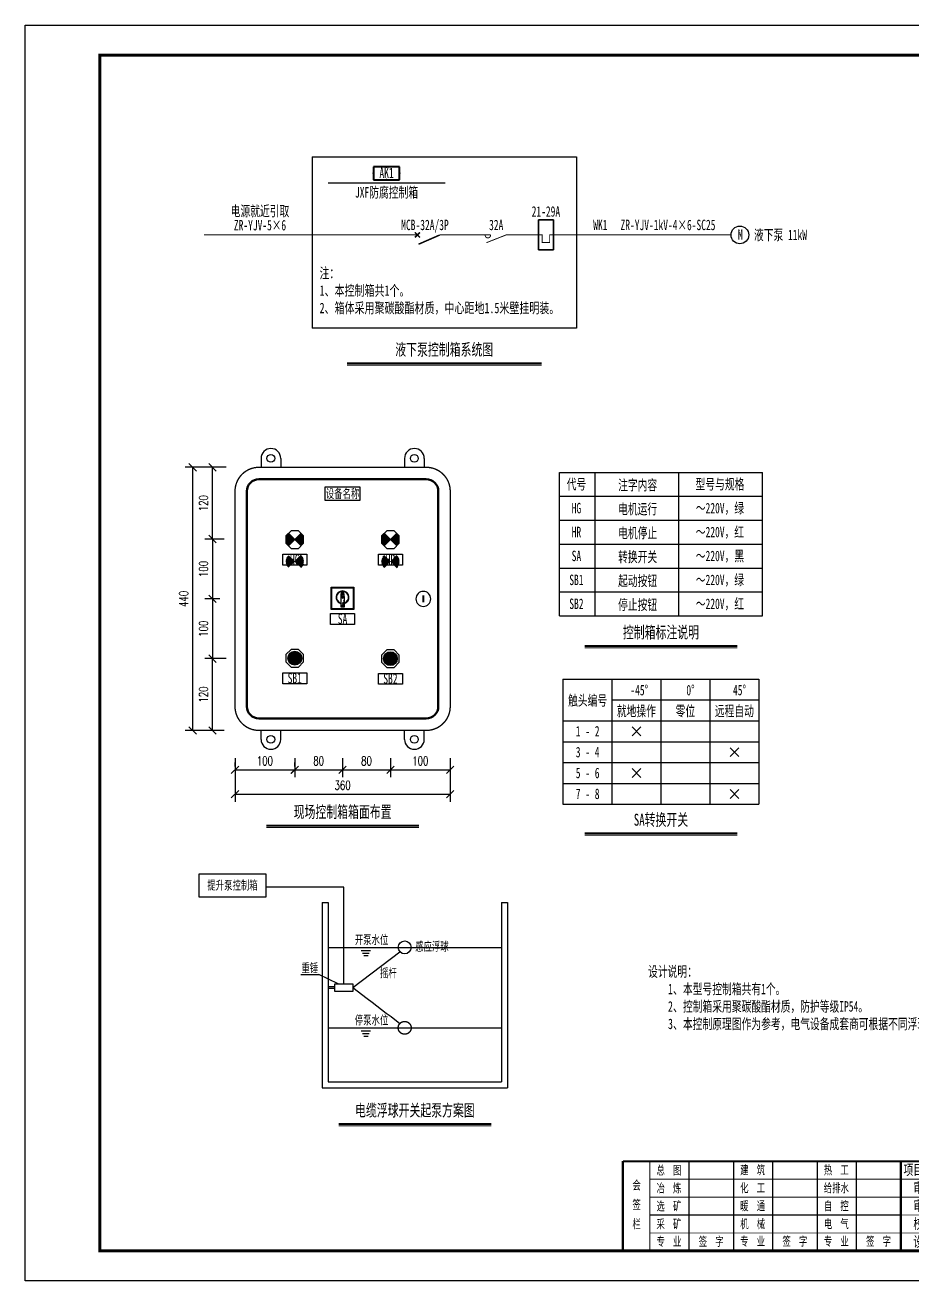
# Model space of a CAD drawing. Header units: millimetres. Extents: x 401220 to 2750366, y -101310 to 943175.
# Drawn here: x 1109105 to 1138805, y 11312 to 53312 of the extents above; entities that cross this region are included whole.
import ezdxf
from ezdxf.enums import TextEntityAlignment as Align

# ---------------------------------------------------------------- set-up
doc = ezdxf.new("R2010")
doc.units = ezdxf.units.MM
doc.linetypes.add('事故照明', pattern=[800, 600, 0, -200, 0])
doc.linetypes.add('常规', pattern=[20, 10, 0, 10])
for name, color, linetype in [('1', 7, 'Continuous'), ('4', 1, 'Continuous'), ('动力平面导线层', 3, '常规'), ('动力平面设备层', 1, 'Continuous'), ('图框', 7, 'Continuous'), ('文字', 7, 'Continuous'), ('标注-照明', 7, 'Continuous'), ('照明平面导线层', 3, 'Continuous'), ('照明平面设备层', 1, 'Continuous'), ('电气-接地设计-接地线', 3, '接地线'), ('高低压系统', 4, 'Continuous')]:
    doc.layers.add(name, color=color, linetype=linetype)
for name, color, linetype, lineweight in [('CAXA0层', 7, 'Continuous', 25), ('SW', 8, 'Continuous', 20), ('TEXT', 4, 'Continuous', 0)]:
    doc.layers.add(name, color=color, linetype=linetype, lineweight=lineweight)
doc.styles.add('DIM_FONT', font='txt.shx', dxfattribs={"width": 0.7, "bigfont": 'hzdx.shx'})
doc.styles.add('HZ', font='simsun.ttf', dxfattribs={"width": 0.75})
doc.styles.add('标准', font='NSimSun.ttf', dxfattribs={"width": 0.667})
doc.linetypes.add('接地线', pattern='A,500,[136,EESLTYPE.shx,S=100,R=0,X=0,Y=0],500,-200,60,-200', length=1460)
doc.dimstyles.new('副本 DIM20', dxfattribs={"dimtxt": 300, "dimasz": 2, "dimexe": 250, "dimexo": 300, "dimgap": 150, "dimtad": 1, "dimdec": 0, "dimlfac": 0.05, "dimzin": 0, "dimdsep": 46, "dimtxsty": 'DIM_FONT', "dimblk1": '_DIMX', "dimblk2": '_DIMX', "dimsah": 1, "dimcen": 0, "dimclrd": 3, "dimclre": 3, "dimclrt": 7, "dimadec": 0, "dimazin": 0, "dimtfac": 1, "dimtdec": 0, "dimtix": 1, "dimtmove": 2, "dimatfit": 3, "dimldrblk": '_DIMX', "dimfxl": 250, "dimtolj": 1, "dimtzin": 0, "dimarcsym": 0})

# ---------------------------------------------------------------- blocks, each defined once
blk = doc.blocks.new('_Oblique')
at = {"color": 0, "linetype": 'ByBlock', "lineweight": -2}
blk.add_line((-0.5, -0.5), (0.5, 0.5), dxfattribs=at)
blk = doc.blocks.new('*D156')
at = {"layer": '1', "color": 3, "linetype": 'ByBlock', "lineweight": -2, "transparency": 16777216}
for p, q in [((1115446, 38523), (1114459, 38523)), ((1114709, 38523), (1114709, 29723)), ((1115446, 29723), (1114459, 29723))]:
    blk.add_line(p, q, dxfattribs=at)
at = {"layer": 'Defpoints', "color": 0, "linetype": 'ByBlock', "transparency": 16777216}
for p in [(1115746, 38523), (1114709, 29723), (1115746, 29723)]:
    blk.add_point(p, dxfattribs=at)
at = {"layer": '1', "color": 3, "linetype": 'ByBlock', "lineweight": -2, "transparency": 16777216, "xscale": 250, "yscale": 250, "zscale": 250}
for p, rotation in [((1114709, 38523), 90), ((1114709, 29723), 270)]:
    blk.add_blockref('_Oblique', p, dxfattribs=dict(at, rotation=rotation))
at = {"layer": '1', "color": 7, "linetype": 'ByBlock', "transparency": 16777216, "insert": (1114409, 34123), "char_height": 300, "attachment_point": 5, "rotation": 90, "style": 'DIM_FONT'}
blk.add_mtext('\\A1;440', dxfattribs=at)
blk = doc.blocks.new('_DIMX')
blk.add_line((-150, 0), (150, 0))
at = {"const_width": 50}
blk.add_lwpolyline([(-70, -70), (70, 70)], dxfattribs=at)
blk = doc.blocks.new('*D157')
at = {"layer": '1', "color": 3, "linetype": 'ByBlock', "lineweight": -2, "transparency": 16777216}
for p, q in [((1115827, 32123), (1115123, 32123)), ((1115373, 29723), (1115373, 32123)), ((1115769, 29723), (1115123, 29723))]:
    blk.add_line(p, q, dxfattribs=at)
at = {"layer": 'Defpoints', "color": 0, "linetype": 'ByBlock', "transparency": 16777216}
for p in [(1115373, 32123), (1116127, 32123), (1116069, 29723)]:
    blk.add_point(p, dxfattribs=at)
at = {"layer": '1', "color": 3, "linetype": 'ByBlock', "lineweight": -2, "transparency": 16777216, "xscale": 250, "yscale": 250, "zscale": 250}
for p, rotation in [((1115373, 32123), 90), ((1115373, 29723), 270)]:
    blk.add_blockref('_Oblique', p, dxfattribs=dict(at, rotation=rotation))
at = {"layer": '1', "color": 7, "linetype": 'ByBlock', "transparency": 16777216, "insert": (1115073, 30923), "char_height": 300, "attachment_point": 5, "rotation": 90, "style": 'DIM_FONT'}
blk.add_mtext('\\A1;120', dxfattribs=at)
blk = doc.blocks.new('*D158')
at = {"layer": '1', "color": 3, "linetype": 'ByBlock', "lineweight": -2, "transparency": 16777216}
for p, q in [((1115552, 34123), (1115123, 34123)), ((1115373, 34123), (1115373, 32123)), ((1115614, 32123), (1115123, 32123))]:
    blk.add_line(p, q, dxfattribs=at)
at = {"layer": 'Defpoints', "color": 0, "linetype": 'ByBlock', "transparency": 16777216}
for p in [(1115852, 34123), (1115373, 32123), (1115914, 32123)]:
    blk.add_point(p, dxfattribs=at)
at = {"layer": '1', "color": 3, "linetype": 'ByBlock', "lineweight": -2, "transparency": 16777216, "xscale": 250, "yscale": 250, "zscale": 250}
for p, rotation in [((1115373, 34123), 90), ((1115373, 32123), 270)]:
    blk.add_blockref('_Oblique', p, dxfattribs=dict(at, rotation=rotation))
at = {"layer": '1', "color": 7, "linetype": 'ByBlock', "transparency": 16777216, "insert": (1115073, 33123), "char_height": 300, "attachment_point": 5, "rotation": 90, "style": 'DIM_FONT'}
blk.add_mtext('\\A1;100', dxfattribs=at)
blk = doc.blocks.new('*D159')
at = {"layer": '1', "color": 3, "linetype": 'ByBlock', "lineweight": -2, "transparency": 16777216}
for p, q in [((1115552, 36123), (1115123, 36123)), ((1115373, 36123), (1115373, 34123)), ((1115614, 34123), (1115123, 34123))]:
    blk.add_line(p, q, dxfattribs=at)
at = {"layer": 'Defpoints', "color": 0, "linetype": 'ByBlock', "transparency": 16777216}
for p in [(1115852, 36123), (1115373, 34123), (1115914, 34123)]:
    blk.add_point(p, dxfattribs=at)
at = {"layer": '1', "color": 3, "linetype": 'ByBlock', "lineweight": -2, "transparency": 16777216, "xscale": 250, "yscale": 250, "zscale": 250}
for p, rotation in [((1115373, 36123), 90), ((1115373, 34123), 270)]:
    blk.add_blockref('_Oblique', p, dxfattribs=dict(at, rotation=rotation))
at = {"layer": '1', "color": 7, "linetype": 'ByBlock', "transparency": 16777216, "insert": (1115073, 35123), "char_height": 300, "attachment_point": 5, "rotation": 90, "style": 'DIM_FONT'}
blk.add_mtext('\\A1;100', dxfattribs=at)
blk = doc.blocks.new('*D160')
at = {"layer": '1', "color": 3, "linetype": 'ByBlock', "lineweight": -2, "transparency": 16777216}
for p, q in [((1115827, 38523), (1115123, 38523)), ((1115373, 36123), (1115373, 38523)), ((1115769, 36123), (1115123, 36123))]:
    blk.add_line(p, q, dxfattribs=at)
at = {"layer": 'Defpoints', "color": 0, "linetype": 'ByBlock', "transparency": 16777216}
for p in [(1115373, 38523), (1116127, 38523), (1116069, 36123)]:
    blk.add_point(p, dxfattribs=at)
at = {"layer": '1', "color": 3, "linetype": 'ByBlock', "lineweight": -2, "transparency": 16777216, "xscale": 250, "yscale": 250, "zscale": 250}
for p, rotation in [((1115373, 38523), 90), ((1115373, 36123), 270)]:
    blk.add_blockref('_Oblique', p, dxfattribs=dict(at, rotation=rotation))
at = {"layer": '1', "color": 7, "linetype": 'ByBlock', "transparency": 16777216, "insert": (1115073, 37323), "char_height": 300, "attachment_point": 5, "rotation": 90, "style": 'DIM_FONT'}
blk.add_mtext('\\A1;120', dxfattribs=at)
blk = doc.blocks.new('*D161')
at = {"layer": '1', "color": 3, "linetype": 'ByBlock', "lineweight": -2, "transparency": 16777216}
for p, q in [((1119726, 28800), (1119726, 28154)), ((1121327, 28800), (1121327, 28154)), ((1119726, 28404), (1121327, 28404))]:
    blk.add_line(p, q, dxfattribs=at)
at = {"layer": 'Defpoints', "color": 0, "linetype": 'ByBlock', "transparency": 16777216}
for p in [(1119726, 29100), (1121327, 29100), (1121327, 28404)]:
    blk.add_point(p, dxfattribs=at)
at = {"layer": '1', "color": 3, "linetype": 'ByBlock', "lineweight": -2, "transparency": 16777216, "xscale": 250, "yscale": 250, "zscale": 250, "rotation": 180}
blk.add_blockref('_Oblique', (1119726, 28404), dxfattribs=at)
at = {"layer": '1', "color": 3, "linetype": 'ByBlock', "lineweight": -2, "transparency": 16777216, "xscale": 250, "yscale": 250, "zscale": 250}
blk.add_blockref('_Oblique', (1121327, 28404), dxfattribs=at)
at = {"layer": '1', "color": 7, "linetype": 'ByBlock', "transparency": 16777216, "insert": (1120527, 28704), "char_height": 300, "attachment_point": 5, "style": 'DIM_FONT'}
blk.add_mtext('\\A1;80', dxfattribs=at)
blk = doc.blocks.new('*D162')
at = {"layer": '1', "color": 3, "linetype": 'ByBlock', "lineweight": -2, "transparency": 16777216}
for p, q in [((1121327, 28800), (1121327, 28154)), ((1123327, 28800), (1123327, 28154)), ((1121327, 28404), (1123327, 28404))]:
    blk.add_line(p, q, dxfattribs=at)
at = {"layer": 'Defpoints', "color": 0, "linetype": 'ByBlock', "transparency": 16777216}
for p in [(1121327, 29100), (1123327, 29100), (1123327, 28404)]:
    blk.add_point(p, dxfattribs=at)
at = {"layer": '1', "color": 3, "linetype": 'ByBlock', "lineweight": -2, "transparency": 16777216, "xscale": 250, "yscale": 250, "zscale": 250, "rotation": 180}
blk.add_blockref('_Oblique', (1121327, 28404), dxfattribs=at)
at = {"layer": '1', "color": 3, "linetype": 'ByBlock', "lineweight": -2, "transparency": 16777216, "xscale": 250, "yscale": 250, "zscale": 250}
blk.add_blockref('_Oblique', (1123327, 28404), dxfattribs=at)
at = {"layer": '1', "color": 7, "linetype": 'ByBlock', "transparency": 16777216, "insert": (1122327, 28704), "char_height": 300, "attachment_point": 5, "style": 'DIM_FONT'}
blk.add_mtext('\\A1;100', dxfattribs=at)
blk = doc.blocks.new('*D163')
at = {"layer": '1', "color": 3, "linetype": 'ByBlock', "lineweight": -2, "transparency": 16777216}
for p, q in [((1116127, 28800), (1116127, 27339)), ((1123327, 28800), (1123327, 27339)), ((1116127, 27589), (1123327, 27589))]:
    blk.add_line(p, q, dxfattribs=at)
at = {"layer": 'Defpoints', "color": 0, "linetype": 'ByBlock', "transparency": 16777216}
for p in [(1116127, 29100), (1123327, 29100), (1123327, 27589)]:
    blk.add_point(p, dxfattribs=at)
at = {"layer": '1', "color": 3, "linetype": 'ByBlock', "lineweight": -2, "transparency": 16777216, "xscale": 250, "yscale": 250, "zscale": 250, "rotation": 180}
blk.add_blockref('_Oblique', (1116127, 27589), dxfattribs=at)
at = {"layer": '1', "color": 3, "linetype": 'ByBlock', "lineweight": -2, "transparency": 16777216, "xscale": 250, "yscale": 250, "zscale": 250}
blk.add_blockref('_Oblique', (1123327, 27589), dxfattribs=at)
at = {"layer": '1', "color": 7, "linetype": 'ByBlock', "transparency": 16777216, "insert": (1119727, 27889), "char_height": 300, "attachment_point": 5, "style": 'DIM_FONT'}
blk.add_mtext('\\A1;360', dxfattribs=at)
blk = doc.blocks.new('*D164')
at = {"layer": '1', "color": 3, "linetype": 'ByBlock', "lineweight": -2, "transparency": 16777216}
for p, q in [((1116127, 28516), (1116127, 28654)), ((1118127, 28516), (1118127, 28654)), ((1116127, 28404), (1118127, 28404))]:
    blk.add_line(p, q, dxfattribs=at)
at = {"layer": 'Defpoints', "color": 0, "linetype": 'ByBlock', "transparency": 16777216}
for p in [(1116127, 28216), (1118127, 28404), (1118127, 28216)]:
    blk.add_point(p, dxfattribs=at)
at = {"layer": '1', "color": 3, "linetype": 'ByBlock', "lineweight": -2, "transparency": 16777216, "xscale": 250, "yscale": 250, "zscale": 250, "rotation": 180}
blk.add_blockref('_Oblique', (1116127, 28404), dxfattribs=at)
at = {"layer": '1', "color": 3, "linetype": 'ByBlock', "lineweight": -2, "transparency": 16777216, "xscale": 250, "yscale": 250, "zscale": 250}
blk.add_blockref('_Oblique', (1118127, 28404), dxfattribs=at)
at = {"layer": '1', "color": 7, "linetype": 'ByBlock', "transparency": 16777216, "insert": (1117127, 28704), "char_height": 300, "attachment_point": 5, "style": 'DIM_FONT'}
blk.add_mtext('\\A1;100', dxfattribs=at)
blk = doc.blocks.new('*D165')
at = {"layer": '1', "color": 3, "linetype": 'ByBlock', "lineweight": -2, "transparency": 16777216}
for p, q in [((1118125, 28800), (1118125, 28154)), ((1119726, 28800), (1119726, 28154)), ((1118125, 28404), (1119726, 28404))]:
    blk.add_line(p, q, dxfattribs=at)
at = {"layer": 'Defpoints', "color": 0, "linetype": 'ByBlock', "transparency": 16777216}
for p in [(1118125, 29100), (1119726, 29100), (1119726, 28404)]:
    blk.add_point(p, dxfattribs=at)
at = {"layer": '1', "color": 3, "linetype": 'ByBlock', "lineweight": -2, "transparency": 16777216, "xscale": 250, "yscale": 250, "zscale": 250, "rotation": 180}
blk.add_blockref('_Oblique', (1118125, 28404), dxfattribs=at)
at = {"layer": '1', "color": 3, "linetype": 'ByBlock', "lineweight": -2, "transparency": 16777216, "xscale": 250, "yscale": 250, "zscale": 250}
blk.add_blockref('_Oblique', (1119726, 28404), dxfattribs=at)
at = {"layer": '1', "color": 7, "linetype": 'ByBlock', "transparency": 16777216, "insert": (1118925, 28704), "char_height": 300, "attachment_point": 5, "style": 'DIM_FONT'}
blk.add_mtext('\\A1;80', dxfattribs=at)
blk = doc.blocks.new('PLA1')
at = {"color": 0, "linetype": 'ByBlock', "lineweight": -2}
for p, q in [((-500, 500), (-500, 0)), ((500, 500), (-500, 500)), ((500, 0), (500, 500)), ((-500, 0), (500, 0))]:
    blk.add_line(p, q, dxfattribs=at)
for p in [(0, 500), (-500, 250), (0, 0), (500, 250)]:
    blk.add_point(p, dxfattribs=at)
blk = doc.blocks.new('JJH')
at = {"color": 3, "linetype": '常规', "lineweight": 35}
for p, q in [((-500, -500), (-500, 0)), ((500, 0), (-500, 0)), ((500, -500), (500, 0)), ((-500, -500), (500, -500))]:
    blk.add_line(p, q, dxfattribs=at)
at = {"color": 3, "linetype": '常规', "lineweight": 35, "const_width": 30}
blk.add_lwpolyline([(0, 100), (0, -125), (-250, -125), (-250, -375), (0, -375), (0, -600)], dxfattribs=at)
blk = doc.blocks.new('GGF')
at = {"layer": '照明平面导线层', "color": 3, "linetype": '常规', "lineweight": 25, "ltscale": 2, "const_width": 30}
for points in [[(0, 0), (0, -365)], [(0, -1065), (-261, -402)], [(0, -365), (0, -544)], [(0, -1065), (0, -1429)]]:
    blk.add_lwpolyline(points, dxfattribs=at)
blk.add_lwpolyline([(0, -544, -1.122007), (0, -365, -1.343832)], format="xyb", dxfattribs=at)
blk = doc.blocks.new('DYDQ0201')
at = {"color": 0}
for points, const_width in [([(0, 0), (0, -3.75)], 0.3), ([(0, -11.25), (-3.11, -4.12)], 0.5), ([(0.86, -4.61), (-0.86, -2.89)], 0.5), ([(-0.86, -4.61), (0.86, -2.89)], 0.5), ([(0, -11.25), (0, -15)], 0.3)]:
    blk.add_lwpolyline(points, dxfattribs=dict(at, const_width=const_width))
blk = doc.blocks.new('3')
at = {"layer": 'TEXT', "color": 7, "lineweight": 25, "style": 'HZ', "width": 0.75}
for s, height, p in [('铜陵有色设计研究院有限责任公司', 400, (221501, 249018)), ('Tongling Nonferrous Design and Research Institute Co.,Ltd.', 200, (221613, 248659))]:
    blk.add_text(s, height=height, dxfattribs=at).set_placement(p)
blk = doc.blocks.new('铜陵有色图签02')
at = {"layer": '图框', "linetype": 'Continuous', "lineweight": 50}
for p, q in [((-38401, 3003), (-38401, 1)), ((-29100, 3001), (-29100, 0))]:
    blk.add_line(p, q, dxfattribs=at)
at = {"layer": '图框', "color": 7, "linetype": 'Continuous', "lineweight": 25}
for p, q in [((-36201, 3010), (-36201, 9)), ((-34701, 3010), (-34701, 9)), ((-33401, 3017), (-33401, 16)), ((-31901, 3017), (-31901, 16)), ((-30601, 3017), (-30601, 16)), ((-29100, 1201), (-37501, 1201))]:
    blk.add_line(p, q, dxfattribs=at)
at = {"layer": '图框', "color": 7, "linetype": 'Continuous', "lineweight": 35}
for p, q in [((-27300, 3001), (-27300, 1)), ((-21600, 1197), (-21600, -3)), ((-17100, 1200), (-17100, 0)), ((-15450, 0), (-15450, 1200)), ((-14550, 1200), (-14550, 0)), ((-12000, 1201), (-12000, 1)), ((-6900, 1202), (-6900, 2))]:
    blk.add_line(p, q, dxfattribs=at)
at = {"layer": '图框', "lineweight": 25}
blk.add_line((-17723, 1830), (-13223, 1830), dxfattribs=at)
at = {"layer": '图框', "lineweight": 70, "const_width": 70}
blk.add_lwpolyline([(-17980, 3001), (0, 3001), (-38401, 3001)], dxfattribs=at)
at = {"layer": '图框', "color": 7, "linetype": 'Continuous', "lineweight": 25, "const_width": 25}
for points in [[(-37501, 3000), (-37501, 0)], [(-25800, 3001), (-25800, 1)], [(-24300, 3001), (-24300, 1)], [(-23100, 2401), (-37501, 2401)], [(-23100, 1801), (-37501, 1801)], [(-23100, 1201), (-29100, 1201)], [(-602, 943), (-932, 371), (-272, 371), (-602, 943)], [(-12900, 600), (-18000, 600), (-37501, 600)]]:
    blk.add_lwpolyline(points, dxfattribs=at)
at = {"layer": '图框', "linetype": 'Continuous', "lineweight": 50, "const_width": 50}
for points in [[(-23100, 3001), (-23100, 1)], [(-18000, 3000), (-18000, 0)]]:
    blk.add_lwpolyline(points, dxfattribs=at)
at = {"layer": '图框', "lineweight": 50, "const_width": 50}
for points in [[(-12900, 3001), (-12900, 1)], [(-7800, 3001), (-7800, 1)], [(0, 3000), (0, 0)], [(-23100, 1200), (0, 1200)]]:
    blk.add_lwpolyline(points, dxfattribs=at)
at = {"layer": '图框', "lineweight": 25, "const_width": 35}
blk.add_lwpolyline([(-17723, 1930), (-13223, 1930)], dxfattribs=at)
at = {"layer": '图框', "color": 7, "linetype": 'Continuous', "lineweight": 35, "const_width": 25}
blk.add_lwpolyline([(-1200, 1201), (-1200, 0)], dxfattribs=at)
at = {"layer": '图框', "linetype": 'Continuous', "lineweight": 70, "const_width": 70}
blk.add_lwpolyline([(-38401, 1), (0, 0)], dxfattribs=at)
at = {"layer": '图框', "lineweight": 25}
blk.add_blockref('3', (-228268, -246986), dxfattribs=at)
at = {"layer": 'TEXT', "color": 7, "lineweight": 25, "style": '标准', "width": 0.667}
for s, height, p in [('项目负责人', 350, (-28197, 2541)), ('总  图', 300, (-36862, 2555)), ('建  筑', 300, (-34062, 2562)), ('热  工', 300, (-31262, 2562)), ('会', 300, (-37942, 2054)), ('冶  炼', 300, (-36862, 1955)), ('化  工', 300, (-34062, 1962)), ('给排水', 300, (-31262, 1962)), ('审  定', 350, (-28197, 1941)), ('签', 300, (-37942, 1404)), ('选  矿', 300, (-36862, 1355)), ('暖  通', 300, (-34062, 1362)), ('自  控', 300, (-31262, 1362)), ('审  核', 350, (-28197, 1341)), ('栏', 300, (-37942, 754)), ('采  矿', 300, (-36862, 754)), ('机  械', 300, (-34062, 761)), ('电  气', 300, (-31262, 761)), ('校  对', 350, (-28197, 741)), ('项目编号', 350, (-22343, 730)), ('专业', 350, (-17559, 730)), ('比例', 350, (-15009, 730)), ('所属', 350, (-12438, 730)), ('图号', 350, (-7339, 495)), ('专  业', 300, (-36862, 170)), ('签  字', 300, (-35449, 170)), ('专  业', 300, (-34062, 177)), ('签  字', 300, (-32649, 177)), ('专  业', 300, (-31262, 177)), ('签  字', 300, (-29849, 177)), ('设  计', 350, (-28197, 139)), ('设计阶段', 350, (-22343, 130)), ('图幅', 350, (-17559, 130)), ('日期', 350, (-15009, 130)), ('图号', 350, (-12438, 130))]:
    blk.add_text(s, height=height, dxfattribs=at).set_placement(p, align=Align.CENTER)

msp = doc.modelspace()

# ---------------------------------------------------------------- hatches: boundary and pattern name
at = {"linetype": 'ByBlock', "lineweight": 25}
h = msp.add_hatch(dxfattribs=at)
h.set_pattern_fill('ANSI31', color=3, scale=184.8, style=0)
h.set_pattern_definition([(45, (553724.987, 38302), (-16.3341666, 16.3341666), [])])
h.paths.add_polyline_path([(1118127.3, 36107), (1117918.4, 36316.3, 0.1991281), (1117831.7, 36107, 0.1986966), (1117918.1, 35898.1)])
h.paths.add_polyline_path([(1118336.6, 36315.9), (1118127.3, 36107), (1118336.3, 35897.8, 0.1991281), (1118423, 36107, 0.1986966)])
h = msp.add_hatch(dxfattribs=at)
h.set_pattern_fill('ANSI31', color=1, scale=184.8, style=0)
h.set_pattern_definition([(45, (558314.84, 38302), (-16.3341666, 16.3341666), [])])
h.paths.add_polyline_path([(1121327.3, 36107), (1121118.4, 36316.3, 0.1991281), (1121031.7, 36107, 0.1986966), (1121118.1, 35898.1)])
h.paths.add_polyline_path([(1121536.6, 36315.9), (1121327.3, 36107), (1121536.3, 35897.8, 0.1991281), (1121623, 36107, 0.1986966)])
h = msp.add_hatch(dxfattribs=at)
h.set_pattern_fill('ANSI31', color=3, scale=184.8, style=0)
h.set_pattern_definition([(45, (553724.987, 37566.975), (-16.3341666, 16.3341666), [])])
h.paths.add_polyline_path([(1118127.3, 35372), (1117918.4, 35581.3, 0.1991281), (1117831.7, 35372, 0.1986966), (1117918.1, 35163.1)])
h.paths.add_polyline_path([(1118336.6, 35580.9), (1118127.3, 35372), (1118336.3, 35162.8, 0.1991281), (1118423, 35372, 0.1986966)])
h = msp.add_hatch(dxfattribs=at)
h.set_pattern_fill('ANSI31', color=1, scale=184.8, style=0)
h.set_pattern_definition([(45, (558314.84, 37566.975), (-16.3341666, 16.3341666), [])])
h.paths.add_polyline_path([(1121327.3, 35372), (1121118.4, 35581.3, 0.1991281), (1121031.7, 35372, 0.1986966), (1121118.1, 35163.1)])
h.paths.add_polyline_path([(1121536.6, 35580.9), (1121327.3, 35372), (1121536.3, 35162.8, 0.1991281), (1121623, 35372, 0.1986966)])
at = {"layer": '文字', "linetype": 'ByBlock', "ltscale": 0.2}
h = msp.add_hatch(dxfattribs=at)
h.set_pattern_fill('ANSI31', color=0, scale=308, style=0)
h.set_pattern_definition([(45, (-2244378.605, 1407110.807), (-27.22361108, 27.22361108), [])])
edge = h.paths.add_edge_path()
edge.add_line((1119786.9, 33859.4), (1119786.9, 34134.7))
edge.add_line((1119662.2, 34134.7), (1119662.2, 33859.4))
edge.add_arc((1118890.6, 34134.7), 896.4, 360, 366.23113)
edge.add_arc((1119306.4, 34180.1), 478.1, 6.23113, 14.76697)
edge.add_arc((1119565.3, 34248.4), 210.4, 14.76697, 32.47163)
edge.add_arc((1119724.6, 34349.8), 21.5, 32.47163, 90)
edge.add_arc((1119724.6, 34349.8), 21.5, 90, 147.52837)
edge.add_arc((1119883.9, 34248.4), 210.4, 147.52837, 165.23303)
edge.add_arc((1120142.8, 34180.1), 478.1, 165.23303, 173.76887)
edge.add_arc((1120558.6, 34134.7), 896.4, 173.76887, 180)
edge.add_line((1119662.2, 33859.4), (1119786.9, 33859.4))
at = {"layer": '电气-接地设计-接地线', "linetype": 'ByBlock', "ltscale": 0.2}
h = msp.add_hatch(color=3, dxfattribs=at)
edge = h.paths.add_edge_path()
edge.add_arc((1118127.3, 32138.1), 230.3, 0, 360)
h = msp.add_hatch(color=1, dxfattribs=at)
edge = h.paths.add_edge_path()
edge.add_arc((1121327.3, 32122.6), 230.3, 0, 360)

# ---------------------------------------------------------------- linework, layer by layer
at = {"color": 0, "lineweight": -3, "ltscale": 100}
for p, q in [((1118705.2, 48911.1), (1127550.1, 48911.1)), ((1118705.2, 48911.1), (1118705.2, 43172)), ((1127550.1, 48911.1), (1127550.1, 43172)), ((1127550.1, 43172), (1118705.2, 43172))]:
    msp.add_line(p, q, dxfattribs=at)
at = {"color": 3, "linetype": 'ByBlock', "lineweight": 25}
for p, q in [((1118336.6, 36315.9), (1117918.1, 35898.1)), ((1118336.3, 35897.8), (1117918.4, 36316.3))]:
    msp.add_line(p, q, dxfattribs=at)
at = {"color": 1, "linetype": 'ByBlock', "lineweight": 25}
for p, q in [((1121536.6, 36315.9), (1121118.1, 35898.1)), ((1121536.3, 35897.8), (1121118.4, 36316.3))]:
    msp.add_line(p, q, dxfattribs=at)
at = {"color": 0, "linetype": 'ByBlock', "lineweight": 25}
for p, q in [((1119662.2, 34134.7), (1119662.2, 33859.4)), ((1119786.9, 33859.4), (1119786.9, 34134.7)), ((1119662.2, 33859.4), (1119786.9, 33859.4))]:
    msp.add_line(p, q, dxfattribs=at)
for p, q in [((1119770.2, 24480.8), (1117162.5, 24480.8)), ((1119770.2, 21247.5), (1119770.2, 24480.8)), ((1119045.1, 23964.5), (1119045.1, 17764.5)), ((1119045.1, 23964.5), (1119245.1, 23964.5)), ((1119245.1, 23964.5), (1119245.1, 17964.5)), ((1125045.1, 23964.5), (1125045.1, 17964.5)), ((1125045.1, 23964.5), (1125245.1, 23964.5)), ((1125245.1, 23964.5), (1125245.1, 17764.5)), ((1119245.1, 22464.5), (1125045.1, 22464.5)), ((1120074.3, 21120), (1121645.1, 22317.5)), ((1119466.1, 21148.5), (1119245.1, 21148.5)), ((1119466.1, 21088.4), (1119245.1, 21088.4)), ((1119245.1, 19775.5), (1125045.1, 19775.5)), ((1119045.1, 17764.5), (1125245.1, 17764.5)), ((1119245.1, 17964.5), (1125045.1, 17964.5))]:
    msp.add_line(p, q)
at = {"color": 0}
for p in [(1118327.7, 21562.8), (1119579.6, 21247.5)]:
    msp.add_line(p, (1118935.7, 21562.8), dxfattribs=at)
at = {"linetype": '事故照明'}
msp.add_line((1120074.3, 21120), (1121645.1, 19922.5), dxfattribs=at)
at = {"color": 4, "linetype": 'ByBlock', "lineweight": 35, "const_width": 30}
msp.add_lwpolyline([(1126177.8, 46294.5), (1126402.8, 46294.5)], dxfattribs=at)
at = {"color": 252, "linetype": 'ByBlock', "lineweight": 50}
for points in [[(1116927.3, 38122.6, 0.4142136), (1116527.3, 37722.6)], [(1122927.3, 37722.6, 0.4142136), (1122527.3, 38122.6)], [(1116527.3, 30522.6, 0.4142136), (1116927.3, 30122.6)], [(1122527.3, 30122.6, 0.4142136), (1122927.3, 30522.6)]]:
    msp.add_lwpolyline(points, format="xyb", dxfattribs=at)
for points in [[(1116927.3, 38122.6), (1122527.3, 38122.6)], [(1116527.3, 30522.6), (1116527.3, 37722.6)], [(1122927.3, 37722.6), (1122927.3, 30522.6)], [(1122527.3, 30122.6), (1116927.3, 30122.6)]]:
    msp.add_lwpolyline(points, dxfattribs=at)
at = {"color": 0, "linetype": 'ByBlock', "lineweight": 25}
for points in [[(1119147.7, 37872.6), (1120307, 37872.6), (1120307, 37416.5), (1119147.7, 37416.5)], [(1117728.3, 35615.7), (1118526.4, 35615.7), (1118526.4, 35252.9), (1117728.3, 35252.9)], [(1120928.3, 35615.7), (1121726.4, 35615.7), (1121726.4, 35252.9), (1120928.3, 35252.9)], [(1119343.4, 34516.5), (1120105.8, 34516.5), (1120105.8, 33764.2), (1119343.4, 33764.2)], [(1119326.9, 33631.2), (1120125.1, 33631.2), (1120125.1, 33268.4), (1119326.9, 33268.4)], [(1117728.3, 31646.8), (1118526.4, 31646.8), (1118526.4, 31283.9), (1117728.3, 31283.9)], [(1120928.3, 31631.3), (1121726.4, 31631.3), (1121726.4, 31268.4), (1120928.3, 31268.4)]]:
    msp.add_lwpolyline(points, close=True, dxfattribs=at)
at = {"color": 3, "linetype": 'ByBlock', "lineweight": 25}
msp.add_lwpolyline([(1118004.9, 36402.7), (1117831.7, 36229.5), (1117831.7, 35984.6), (1118004.9, 35811.4), (1118249.8, 35811.4), (1118423, 35984.6), (1118423, 36229.5), (1118249.8, 36402.7)], close=True, dxfattribs=at)
at = {"color": 1, "linetype": 'ByBlock', "lineweight": 25}
msp.add_lwpolyline([(1121204.9, 36402.7), (1121031.7, 36229.5), (1121031.7, 35984.6), (1121204.9, 35811.4), (1121449.8, 35811.4), (1121623, 35984.6), (1121623, 36229.5), (1121449.8, 36402.7)], close=True, dxfattribs=at)
at = {"color": 0, "linetype": 'ByBlock', "lineweight": 25}
msp.add_lwpolyline([(1119786.9, 34134.7, 0.0271951), (1119781.6, 34232, 0.0372619), (1119768.7, 34302, 0.0774052), (1119742.7, 34361.3, 0.2564233), (1119724.6, 34371.3, 0.2564233), (1119706.4, 34361.3, 0.0774052), (1119680.5, 34302, 0.0372619), (1119667.5, 34232, 0.0271951), (1119662.2, 34134.7, 0.0271951)], format="xyb", dxfattribs=at)
at = {"color": 3, "linetype": 'ByBlock', "const_width": 64}
msp.add_lwpolyline([(1122427.6, 34242.4), (1122427.6, 34006.4)], dxfattribs=at)
at = {"linetype": 'ByBlock', "lineweight": 25}
for points in [[(1118004.9, 32433.8), (1117831.7, 32260.6), (1117831.7, 32015.6), (1118004.9, 31842.4), (1118249.8, 31842.4), (1118423, 32015.6), (1118423, 32260.6), (1118249.8, 32433.8)], [(1121204.9, 32418.2), (1121031.7, 32245), (1121031.7, 32000.1), (1121204.9, 31826.9), (1121449.8, 31826.9), (1121623, 32000.1), (1121623, 32245), (1121449.8, 32418.2)]]:
    msp.add_lwpolyline(points, close=True, dxfattribs=at)
at = {"color": 4}
msp.add_lwpolyline([(1114923.5, 24922), (1117162.5, 24922), (1117162.5, 24141.5), (1114923.5, 24141.5)], close=True, dxfattribs=at)
at = {"color": 3}
msp.add_lwpolyline([(1119466.1, 21247.5), (1120074.3, 21247.5), (1120074.3, 20992.5), (1119466.1, 20992.5)], close=True, dxfattribs=at)
at = {"color": 1, "lineweight": 30, "ltscale": 100}
msp.add_circle((1133016.5, 46294.5), 295.9, dxfattribs=at)
msp.add_circle((1121803.1, 22464.5), 215.8)
at = {"linetype": '事故照明'}
msp.add_circle((1121803.1, 19775.5), 215.8, dxfattribs=at)
at = {"color": 0, "linetype": 'ByBlock', "lineweight": 25}
for radius, start, end in [(216.5, 286.73948, 253.26052), (200.7, 288.0965, 251.9035)]:
    msp.add_arc((1119724.6, 34170.5), radius, start, end, dxfattribs=at)
at = {"color": 3, "linetype": 'ByBlock'}
for start, end in [(90, 270), (270, 90)]:
    msp.add_arc((1122427.3, 34122.6), 250, start, end, dxfattribs=at)
at = {"layer": '4', "color": 0, "linetype": 'ByBlock'}
for p, q in [((1116997.3, 38822.6), (1116997.3, 38522.6)), ((1117657.3, 38822.6), (1117657.3, 38522.6)), ((1121797.3, 38822.6), (1121797.3, 38522.6)), ((1122457.3, 38822.6), (1122457.3, 38522.6)), ((1116997.3, 29422.6), (1116997.3, 29722.6)), ((1117657.3, 29422.6), (1117657.3, 29722.6)), ((1121797.3, 29422.6), (1121797.3, 29722.6)), ((1122457.3, 29422.6), (1122457.3, 29722.6))]:
    msp.add_line(p, q, dxfattribs=at)
at = {"layer": '4', "color": 0, "linetype": 'ByBlock', "const_width": 45}
for points in [[(1116927.3, 38522.6, 0.4142136), (1116127.3, 37722.6)], [(1123327.3, 37722.6, 0.4142136), (1122527.3, 38522.6)], [(1116127.3, 30522.6, 0.4142136), (1116927.3, 29722.6)], [(1122527.3, 29722.6, 0.4142136), (1123327.3, 30522.6)]]:
    msp.add_lwpolyline(points, format="xyb", dxfattribs=at)
for points in [[(1116927.3, 38522.6), (1122527.3, 38522.6)], [(1116127.3, 30522.6), (1116127.3, 37722.6)], [(1123327.3, 37722.6), (1123327.3, 30522.6)], [(1122527.3, 29722.6), (1116927.3, 29722.6)]]:
    msp.add_lwpolyline(points, dxfattribs=at)
at = {"layer": '4', "color": 0, "linetype": 'ByBlock'}
for centre in [(1117327.3, 38822.6), (1122127.3, 38822.6), (1117327.3, 29422.6), (1122127.3, 29422.6)]:
    msp.add_circle(centre, 130, dxfattribs=at)
for centre, start, end in [((1117327.3, 38822.6), 0, 180), ((1122127.3, 38822.6), 0, 180), ((1117327.3, 29422.6), 180, 0), ((1122127.3, 29422.6), 180, 0)]:
    msp.add_arc(centre, 330, start, end, dxfattribs=at)
at = {"layer": 'CAXA0层', "color": 0, "linetype": 'Continuous', "lineweight": 30}
msp.add_line((1119240.3, 48031.7), (1123152.4, 48031.7), dxfattribs=at)
at = {"layer": 'CAXA0层', "color": 2, "linetype": 'Continuous', "lineweight": 40}
msp.add_line((1119874.5, 42007), (1126380.8, 42007), dxfattribs=at)
at = {"layer": 'CAXA0层', "color": 2, "linetype": 'Continuous', "lineweight": 0}
msp.add_line((1119874.5, 41941.5), (1126380.8, 41941.5), dxfattribs=at)
at = {"layer": 'CAXA0层', "color": 2, "linetype": 'ByBlock', "lineweight": 40}
for p, q in [((1127828.9, 32550.8), (1132927.1, 32550.8)), ((1117178.5, 26544.9), (1122276.6, 26544.9)), ((1127828.9, 26281.5), (1132927.1, 26281.5)), ((1119596, 16563.3), (1124694.1, 16563.3))]:
    msp.add_line(p, q, dxfattribs=at)
at = {"layer": 'CAXA0层', "color": 2, "linetype": 'ByBlock', "lineweight": 0}
for p, q in [((1127828.9, 32485.3), (1132927.1, 32485.3)), ((1117178.5, 26479.4), (1122276.6, 26479.4)), ((1127828.9, 26216), (1132927.1, 26216)), ((1119596, 16497.8), (1124694.1, 16497.8))]:
    msp.add_line(p, q, dxfattribs=at)
at = {"layer": 'SW', "color": 7, "linetype": 'ByBlock', "lineweight": 25}
for p, q in [((1126978, 38352.6), (1128178, 38352.6)), ((1126978, 37552.6), (1126978, 38352.6)), ((1128178, 38352.6), (1130978, 38352.6)), ((1128178, 37552.6), (1128178, 38352.6)), ((1130978, 37552.6), (1130978, 38352.6)), ((1130978, 38352.6), (1133778, 38352.6)), ((1133778, 37552.6), (1133778, 38352.6)), ((1126978, 36752.6), (1126978, 37552.6)), ((1126978, 37552.6), (1128178, 37552.6)), ((1128178, 36752.6), (1128178, 37552.6)), ((1128178, 37552.6), (1130978, 37552.6)), ((1130978, 36752.6), (1130978, 37552.6)), ((1130978, 37552.6), (1133778, 37552.6)), ((1133778, 36752.6), (1133778, 37552.6)), ((1133778, 36752.6), (1133778, 37552.6)), ((1126978, 35952.6), (1126978, 36752.6)), ((1126978, 36752.6), (1128178, 36752.6)), ((1128178, 35952.6), (1128178, 36752.6)), ((1128178, 36752.6), (1130978, 36752.6)), ((1130978, 35952.6), (1130978, 36752.6)), ((1130978, 36752.6), (1133778, 36752.6)), ((1133778, 35952.6), (1133778, 36752.6)), ((1133778, 35952.6), (1133778, 36752.6)), ((1126978, 35952.6), (1128178, 35952.6)), ((1126978, 35152.6), (1126978, 35952.6)), ((1128178, 35952.6), (1130978, 35952.6)), ((1128178, 35152.6), (1128178, 35952.6)), ((1130978, 35152.6), (1130978, 35952.6)), ((1130978, 35952.6), (1133778, 35952.6)), ((1133778, 35152.6), (1133778, 35952.6)), ((1133778, 35152.6), (1133778, 35952.6)), ((1126978, 34352.6), (1126978, 35152.6)), ((1126978, 35152.6), (1128178, 35152.6)), ((1128178, 34352.6), (1128178, 35152.6)), ((1128178, 35152.6), (1130978, 35152.6)), ((1130978, 34352.6), (1130978, 35152.6)), ((1130978, 35152.6), (1133778, 35152.6)), ((1133778, 34352.6), (1133778, 35152.6)), ((1133778, 34352.6), (1133778, 35152.6)), ((1126978, 34352.6), (1128178, 34352.6)), ((1126978, 33552.6), (1126978, 34352.6)), ((1128178, 34352.6), (1130978, 34352.6)), ((1128178, 33552.6), (1128178, 34352.6)), ((1130978, 34352.6), (1133778, 34352.6)), ((1130978, 33552.6), (1130978, 34352.6)), ((1133778, 33552.6), (1133778, 34352.6)), ((1126978, 33552.6), (1128178, 33552.6)), ((1128178, 33552.6), (1130978, 33552.6)), ((1130978, 33552.6), (1133778, 33552.6)), ((1127099.3, 31440.1), (1133656.8, 31440.1)), ((1127099.3, 31440.1), (1127099.3, 27251.1)), ((1128738.6, 31440.1), (1128738.6, 27251.1)), ((1130378, 31440.1), (1130378, 27251.1)), ((1132017.4, 31440.1), (1132017.4, 27251.1)), ((1133656.8, 31440.1), (1133656.8, 27251.1)), ((1128738.6, 30742), (1133656.8, 30742)), ((1127099.3, 30043.8), (1133656.8, 30043.8)), ((1129410.2, 29841), (1129706.4, 29544.8)), ((1129410.2, 29544.8), (1129706.4, 29841)), ((1127099.3, 29345.6), (1133656.8, 29345.6)), ((1132689, 29142.9), (1132985.2, 28846.7)), ((1132689, 28846.7), (1132985.2, 29142.9)), ((1127099.3, 28647.4), (1133656.8, 28647.4)), ((1129410.2, 28444.7), (1129706.4, 28148.5)), ((1129410.2, 28148.5), (1129706.4, 28444.7)), ((1127099.3, 27949.3), (1133656.8, 27949.3)), ((1132689, 27746.5), (1132985.2, 27450.3)), ((1132689, 27450.3), (1132985.2, 27746.5)), ((1127099.3, 27251.1), (1133656.8, 27251.1)), ((1127099.3, 27251.1), (1133656.8, 27251.1)), ((1127099.3, 27251.1), (1133656.8, 27251.1))]:
    msp.add_line(p, q, dxfattribs=at)
at = {"layer": '动力平面设备层', "color": 0, "linetype": 'ByBlock', "lineweight": -3, "ltscale": 100}
for p, q in [((1120351.5, 22358.7), (1120661.1, 22358.7)), ((1120393.2, 22274.5), (1120619.3, 22274.5)), ((1120434.9, 22190.3), (1120577.6, 22190.3)), ((1120351.5, 19669.7), (1120661.1, 19669.7)), ((1120393.2, 19585.5), (1120619.3, 19585.5)), ((1120434.9, 19501.3), (1120577.6, 19501.3))]:
    msp.add_line(p, q, dxfattribs=at)
at = {"layer": '图框', "linetype": 'Continuous', "lineweight": 100, "const_width": 100}
msp.add_lwpolyline([(1111605.2, 12312), (1167505.2, 12312), (1167505.2, 52312), (1111605.2, 52312)], close=True, dxfattribs=at)
at = {"layer": '文字', "color": 4, "linetype": 'ByBlock', "lineweight": 25, "const_width": 30}
for points in [[(1123355.2, 46294.4), (1124131.4, 46294.5)], [(1125560.6, 46294.5), (1126177.8, 46294.5)], [(1126877.8, 46294.5), (1132720.6, 46294.5)]]:
    msp.add_lwpolyline(points, dxfattribs=at)
at = {"layer": '标注-照明', "color": 0, "linetype": 'ByBlock'}
msp.add_lwpolyline([(1119369.8, 34496.7), (1120079.4, 34496.7), (1120079.4, 33787.1), (1119369.8, 33787.1)], close=True, dxfattribs=at)
at = {"layer": '照明平面设备层', "color": 0, "lineweight": -3, "ltscale": 100}
msp.add_lwpolyline([(1109105.2, 53312), (1168505.2, 53312), (1168505.2, 11312), (1109105.2, 11312)], close=True, dxfattribs=at)
at = {"layer": '照明平面设备层', "color": 130, "lineweight": -3, "const_width": 30}
for points in [[(1115089.3, 46294.4), (1120758, 46294.4)], [(1120758, 46294.4), (1121855.2, 46294.4)]]:
    msp.add_lwpolyline(points, dxfattribs=at)
at = {"layer": '电气-接地设计-接地线', "color": 3, "linetype": 'ByBlock', "ltscale": 0.2}
msp.add_circle((1118127.3, 32138.1), 230.3, dxfattribs=at)
at = {"layer": '电气-接地设计-接地线', "color": 1, "linetype": 'ByBlock', "ltscale": 0.2}
msp.add_circle((1121327.3, 32122.6), 230.3, dxfattribs=at)

# ---------------------------------------------------------------- block references
at = {"layer": '动力平面导线层', "color": 4, "linetype": 'ByBlock', "rotation": 90}
for name, p in [('JJH', (1126277.8, 46294.5)), ('GGF', (1124131.4, 46294.5))]:
    msp.add_blockref(name, p, dxfattribs=at)
at = {"layer": '图框', "lineweight": 25}
msp.add_blockref('铜陵有色图签02', (1167505.2, 12312), dxfattribs=at)
at = {"layer": '照明平面设备层', "color": 1, "lineweight": 40, "xscale": 0.8640000005252659, "yscale": 0.8640000005252659, "zscale": 0.8640000005252659}
msp.add_blockref('PLA1', (1121196.3, 48140.6), dxfattribs=at)
at = {"layer": '高低压系统', "lineweight": -3, "xscale": 100, "yscale": 100, "zscale": 100, "rotation": 90}
msp.add_blockref('DYDQ0201', (1121855.2, 46294.4), dxfattribs=at)

# ---------------------------------------------------------------- texts
at = {"layer": 'SW', "color": 7, "linetype": 'Continuous', "lineweight": 25, "style": '标准', "width": 0.667}
for s, p in [('AK1', (1121196.3, 48195.8)), ('JXF防腐控制箱', (1121196.3, 47544.7)), ('电源就近引取', (1116962.8, 46920)), ('21-29A', (1126527.8, 46905.1)), ('ZR-YJV-5×6', (1116962.8, 46447)), ('MCB-32A/3P', (1122482.7, 46454.4)), ('32A', (1124864.7, 46454.4)), ('液下泵 11kW', (1134376.6, 46121.9))]:
    msp.add_text(s, height=350, dxfattribs=at).set_placement(p, align=Align.CENTER)
for s, p in [('WK1', (1128111.3, 46454.5)), ('ZR-YJV-1kV-4×6-SC25', (1129024, 46454.5))]:
    msp.add_text(s, height=350, dxfattribs=at).set_placement(p)
at = {"layer": 'SW', "color": 1, "linetype": 'Continuous', "lineweight": 25, "style": '标准', "width": 0.667}
msp.add_text('M', height=350, dxfattribs=at).set_placement((1133033.2, 46135.5), align=Align.CENTER)
at = {"layer": 'SW', "color": 2, "linetype": 'Continuous', "lineweight": 25, "style": '标准', "width": 0.667}
msp.add_text('液下泵控制箱系统图', height=400, dxfattribs=at).set_placement((1123127.6, 42262), align=Align.CENTER)
at = {"layer": 'SW', "color": 7, "linetype": 'ByBlock', "lineweight": 25, "style": '标准', "width": 0.667}
for s, height, p in [('设备名称', 300, (1119724.5, 37494.3)), ('代号', 350, (1127549.3, 37783.5)), ('注字内容', 350, (1129597.3, 37752.6)), ('型号与规格', 350, (1132350.1, 37783.5)), ('～220V，绿', 350, (1132350.1, 36983.5)), ('HG', 350, (1127549.3, 36983.5)), ('电机运行', 350, (1129597.3, 36952.6)), ('电机停止', 350, (1129597.3, 36152.6)), ('～220V，红', 350, (1132350.1, 36183.5)), ('HR', 350, (1127549.3, 36183.5)), ('SA', 350, (1127549.3, 35383.5)), ('转换开关', 350, (1129597.3, 35352.6)), ('～220V，黑', 350, (1132350.1, 35383.5)), ('HG', 350, (1118126, 35265.1)), ('HR', 350, (1121326, 35265.1)), ('SB1', 350, (1127549.3, 34583.5)), ('起动按钮', 350, (1129597.3, 34552.6)), ('～220V，绿', 350, (1132350.1, 34583.5)), ('SB2', 350, (1127549.3, 33783.5)), ('停止按钮', 350, (1129597.3, 33752.6)), ('～220V，红', 350, (1132350.1, 33783.5)), ('SA', 350, (1119724.6, 33280.6)), ('SB1', 350, (1118126, 31296.1)), ('SB2', 350, (1121326, 31280.6)), ('-45°', 350, (1129650.7, 30896.2)), ('0°', 350, (1131365.3, 30896.2)), ('45°', 350, (1133004, 30896.2)), ('触头编号', 350, (1127924.5, 30550.6)), ('就地操作', 350, (1129554.6, 30198)), ('零位', 350, (1131194, 30198)), ('远程自动', 350, (1132833.4, 30198)), ('1 - 2', 350, (1127924.5, 29521.2)), ('3 - 4', 350, (1127924.5, 28823.1)), ('5 - 6', 350, (1127924.5, 28124.9)), ('7 - 8', 350, (1127924.5, 27426.7))]:
    msp.add_text(s, height=height, dxfattribs=at).set_placement(p, align=Align.CENTER)
at = {"layer": 'SW', "color": 2, "linetype": 'ByBlock', "lineweight": 25, "style": '标准', "width": 0.667}
for s, p in [('控制箱标注说明', (1130377.8, 32805.8)), ('现场控制箱箱面布置', (1119727.3, 26799.9)), ('SA转换开关', (1130377.8, 26536.5)), ('电缆浮球开关起泵方案图', (1122144.8, 16818.3))]:
    msp.add_text(s, height=400, dxfattribs=at).set_placement(p, align=Align.CENTER)
at = {"layer": 'SW', "color": 0, "linetype": 'Continuous', "lineweight": 25, "insert": (1118957.4, 45194.3), "char_height": 350, "width": 8834.871, "attachment_point": 1, "style": '标准'}
msp.add_mtext('注：\\P{\\fNSimSun|b0|i0|c134|p34;\\W0.7;1、本控制箱共1个。\\P2、箱体采用聚碳酸酯材质，中心距地1.5米壁挂明装。}', dxfattribs=at)
at = {"layer": 'SW', "color": 0, "linetype": 'ByBlock', "lineweight": 25, "insert": (1129945.7, 21834.3), "char_height": 350, "width": 23102.543, "attachment_point": 1, "style": '标准'}
msp.add_mtext('设计说明：\\P{\\W0.7;    1、\\W0.667;\\C7;本型号控制箱共有1个。\\P\\W0.7;\\C0;    2、\\W0.667;\\C7;控制箱采用聚碳酸酯材质，防护等级IP54。\\P\\W0.7;\\C0;    3、\\W0.667;\\C7;本控制原理图作为参考，电气设备成套商可根据不同浮球类别进行深化设计。}', dxfattribs=at)
at = {"layer": 'TEXT', "color": 4, "linetype": 'ByBlock', "ltscale": 100, "style": '标准', "width": 0.667}
msp.add_text('提升泵控制箱', height=300, dxfattribs=at).set_placement((1116043, 24398.4), align=Align.CENTER)
at = {"layer": 'TEXT', "color": 2, "linetype": 'ByBlock', "ltscale": 100, "style": '标准', "width": 0.667}
for s, p in [('开泵水位', (1120695.7, 22575)), ('停泵水位', (1120695.7, 19886))]:
    msp.add_text(s, height=300, dxfattribs=at).set_placement(p, align=Align.CENTER)
at = {"layer": 'TEXT', "color": 0, "linetype": 'ByBlock', "ltscale": 100, "style": '标准', "width": 0.667}
for s, p in [('感应浮球', (1122714.6, 22350.5)), ('重锤', (1118631.7, 21631.1)), ('摇杆', (1121259.5, 21465.3))]:
    msp.add_text(s, height=300, dxfattribs=at).set_placement(p, align=Align.CENTER)

# ---------------------------------------------------------------- dimensions: what is measured, and where the dimension line sits
at = {"layer": '1', "color": 0, "linetype": 'ByBlock'}
for base, p1, p2, angle, picture, middle in [((1114709, 29722.6), (1115745.5, 38522.6), (1115745.5, 29722.6), 90, '*D156', (1114409, 34122.6)), ((1115373, 38522.6), (1116068.6, 36122.6), (1116127.3, 38522.6), 270, '*D160', (1115073, 37322.6)), ((1115373, 34122.6), (1115851.7, 36122.6), (1115913.8, 34122.6), 270, '*D159', (1115073, 35122.6)), ((1115373, 32122.6), (1115851.7, 34122.6), (1115913.8, 32122.6), 270, '*D158', (1115073, 33122.6)), ((1115373, 32122.6), (1116068.6, 29722.6), (1116127.3, 32122.6), 270, '*D157', (1115073, 30922.6))]:
    dim = msp.add_linear_dim(base=base, p1=p1, p2=p2, angle=angle, dimstyle='副本 DIM20', override={"dimasz": 250, "dimblk1": 'Oblique', "dimblk2": 'Oblique'}, dxfattribs=at)
    dim.commit()
    dim.dimension.update_dxf_attribs({"geometry": picture, "text_midpoint": middle})
for base, p1, p2, picture, middle in [((1123327.3, 27589), (1116127.3, 29099.9), (1123327.3, 29099.9), '*D163', (1119727.3, 27889)), ((1119726, 28404.2), (1118124.6, 29099.9), (1119726, 29099.9), '*D165', (1118925.3, 28704.2)), ((1121327.3, 28404.2), (1119726, 29099.9), (1121327.3, 29099.9), '*D161', (1120526.7, 28704.2)), ((1123327.3, 28404.2), (1121327.3, 29099.9), (1123327.3, 29099.9), '*D162', (1122327.3, 28704.2)), ((1118127.3, 28404.2), (1116127.3, 28216.4), (1118127.3, 28216.4), '*D164', (1117127.3, 28704.2))]:
    dim = msp.add_linear_dim(base=base, p1=p1, p2=p2, dimstyle='副本 DIM20', override={"dimasz": 250, "dimblk1": 'Oblique', "dimblk2": 'Oblique'}, dxfattribs=at)
    dim.commit()
    dim.dimension.update_dxf_attribs({"geometry": picture, "text_midpoint": middle})

doc.saveas('drawing.dxf')
